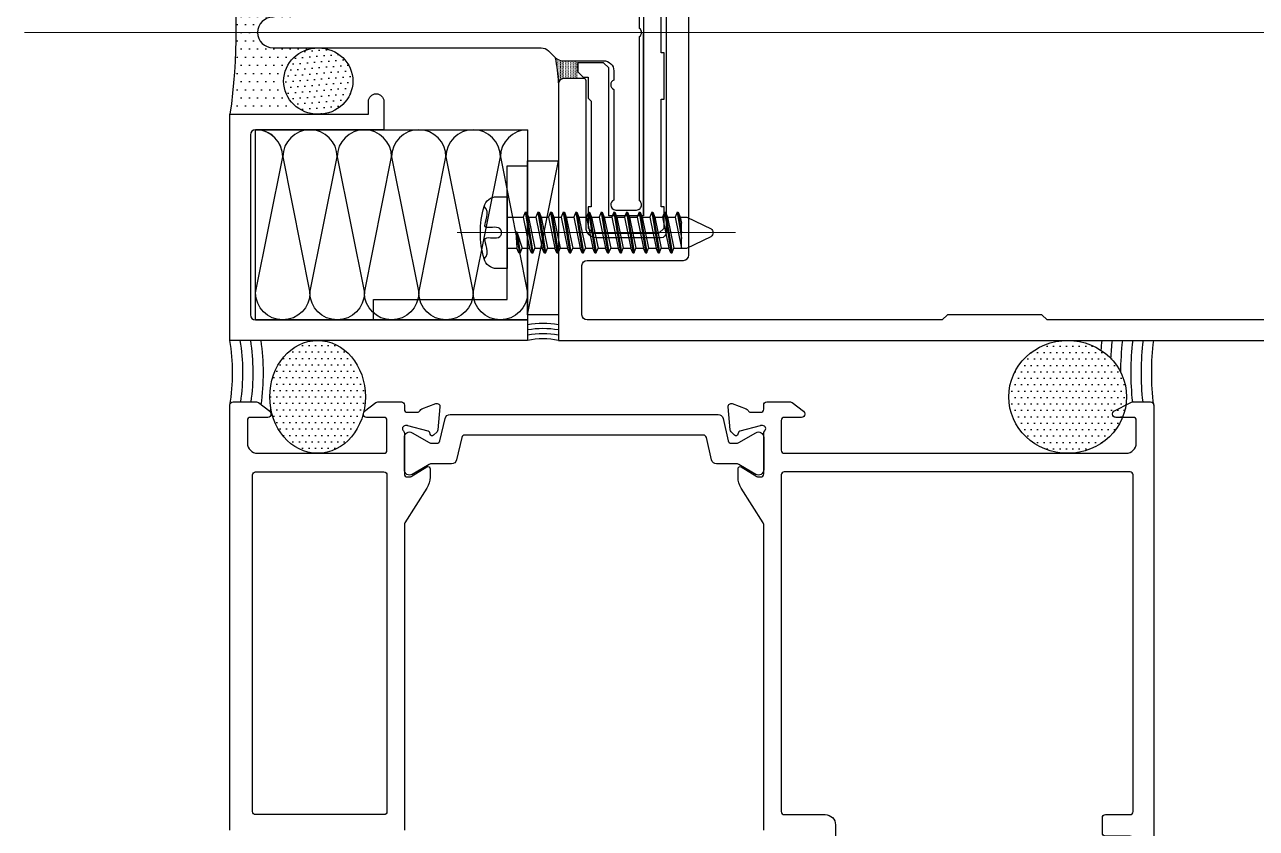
# Model space of a CAD drawing. Header units: millimetres. Extents: x 17311 to 801382, y -242618 to -104888.
# Drawn here: x 78775.3 to 78895.3, y -145565.7 to -145487.4 of the extents above; entities that cross this region are included whole.
import ezdxf

# ---------------------------------------------------------------- set-up
doc = ezdxf.new("R2010")
doc.units = ezdxf.units.MM
doc.header["$LTSCALE"] = 250
for name, color, linetype in [('4', 4, 'Continuous'), ('B-AR', 7, 'Continuous'), ('DIM', 7, 'Continuous'), ('fastener', 1, 'Continuous'), ('INSUL', 251, 'Continuous'), ('L0_', 7, 'Continuous'), ('OBJECTS', 7, 'Continuous'), ('polyamide', 6, 'Continuous'), ('SEALANT', 252, 'Continuous')]:
    doc.layers.add(name, color=color, linetype=linetype)
doc.layers.add('CEN', color=1, linetype='Continuous', lineweight=9)

# ---------------------------------------------------------------- blocks, each defined once
blk = doc.blocks.new('pan4x20')
at = {"layer": 'CEN'}
blk.add_line((204758.3032032065, -352573.8528686392), (204758.3032032065, -352600.9999670472), dxfattribs=at)
at = {"layer": 'fastener', "color": 1}
for p, q in [((204754.8032032065, -352577.7344733073), (204754.8032032065, -352578.7284733073)), ((204761.8032032065, -352578.7284733073), (204761.8032032065, -352577.7344733073)), ((204754.8032032065, -352578.7284733073), (204761.8032032065, -352578.7284733073)), ((204756.8032032065, -352578.7284733073), (204756.8032032065, -352580.3044530001)), ((204759.8032032065, -352578.7284733073), (204759.8032032065, -352579.6930646447)), ((204756.3155417826, -352580.5036100638), (204756.8032032065, -352580.3044530001)), ((204756.8032032065, -352580.3044530001), (204759.8032032065, -352580.9259984439)), ((204758.2319247089, -352579.691961038), (204760.241829333, -352580.021333928)), ((204758.2319247089, -352579.691961038), (204759.8032032065, -352580.19222694)), ((204758.2499271714, -352579.5900776284), (204760.3006505945, -352579.9253201435)), ((204758.2499271714, -352579.5900776284), (204759.8032032065, -352579.6930646447)), ((204760.2814117018, -352579.8872505949), (204759.8032032065, -352579.6930646447)), ((204760.2908646305, -352579.9930698763), (204759.8032032065, -352580.19222694)), ((204759.8032032065, -352580.19222694), (204759.8032032065, -352580.9259984439)), ((204756.3155417826, -352581.736543863), (204756.8032032065, -352581.5373867993)), ((204756.3155427592, -352580.5036100638), (204760.2996768813, -352581.1582539427)), ((204756.3249956879, -352580.6094293451), (204760.2408556199, -352581.2542677272)), ((204756.3249956879, -352580.6094293451), (204756.8032032065, -352580.8036152953)), ((204756.8032032065, -352580.8036152953), (204759.8032032065, -352581.4251607392)), ((204756.8032032065, -352580.8036152953), (204756.8032032065, -352581.5373867993)), ((204756.8032032065, -352581.5373867993), (204759.8032032065, -352582.1589322431)), ((204760.2804379886, -352581.1201843941), (204759.8032032065, -352580.9259984439)), ((204760.2898909173, -352581.2260036755), (204759.8032032065, -352581.4251607392)), ((204759.8032032065, -352581.4251607392), (204759.8032032065, -352582.1589322431)), ((204756.3155417826, -352582.9694776622), (204756.8032032065, -352582.7703205985)), ((204756.3155427592, -352581.736543863), (204760.2996768813, -352582.3911877419)), ((204756.3249956879, -352581.8423631443), (204760.2408556199, -352582.4872015264)), ((204756.3249956879, -352581.8423631443), (204756.8032032065, -352582.0365490945)), ((204756.8032032065, -352582.0365490945), (204759.8032032065, -352582.6580945383)), ((204756.8032032065, -352582.0365490945), (204756.8032032065, -352582.7703205985)), ((204756.8032032065, -352582.7703205985), (204759.8032032065, -352583.3918660423)), ((204760.2804379886, -352582.3531181933), (204759.8032032065, -352582.1589322431)), ((204760.2898909173, -352582.4589374746), (204759.8032032065, -352582.6580945383)), ((204759.8032032065, -352582.6580945383), (204759.8032032065, -352583.3918660423)), ((204756.3155427592, -352582.9694776622), (204760.2996768813, -352583.6241215411)), ((204756.3249956879, -352583.0752969435), (204760.2408556199, -352583.7201353256)), ((204756.3249956879, -352583.0752969435), (204756.8032032065, -352583.2694828938)), ((204756.8032032065, -352583.2694828938), (204759.8032032065, -352583.8910283375)), ((204756.8032032065, -352583.2694828938), (204756.8032032065, -352584.0032543977)), ((204760.2804379886, -352583.5860519925), (204759.8032032065, -352583.3918660423)), ((204760.2898909173, -352583.6918712739), (204759.8032032065, -352583.8910283375)), ((204759.8032032065, -352583.8910283375), (204759.8032032065, -352584.6247998415)), ((204756.3155417826, -352584.2024114614), (204756.8032032065, -352584.0032543977)), ((204756.3155427592, -352584.2024114614), (204760.2996768813, -352584.8570553403)), ((204756.3249956879, -352584.3082307428), (204760.2408556199, -352584.9530691248)), ((204756.3249956879, -352584.3082307428), (204756.8032032065, -352584.502416693)), ((204756.8032032065, -352584.0032543977), (204759.8032032065, -352584.6247998415)), ((204756.8032032065, -352584.502416693), (204759.8032032065, -352585.1239621367)), ((204756.8032032065, -352584.502416693), (204756.8032032065, -352585.2361881969)), ((204760.2804379886, -352584.8189857918), (204759.8032032065, -352584.6247998415)), ((204760.2898909173, -352584.9248050731), (204759.8032032065, -352585.1239621367)), ((204759.8032032065, -352585.1239621367), (204759.8032032065, -352585.8577336407)), ((204756.3155417826, -352585.4353452606), (204756.8032032065, -352585.2361881969)), ((204756.3155427592, -352585.4353452606), (204760.2996768813, -352586.0899891395)), ((204756.3249956879, -352585.5411645419), (204760.2408556199, -352586.186002924)), ((204756.3249956879, -352585.5411645419), (204756.8032032065, -352585.7353504922)), ((204756.8032032065, -352585.2361881969), (204759.8032032065, -352585.8577336407)), ((204756.8032032065, -352585.7353504922), (204759.8032032065, -352586.356895936)), ((204756.8032032065, -352585.7353504922), (204756.8032032065, -352586.4691219961)), ((204760.2804379886, -352586.0519195909), (204759.8032032065, -352585.8577336407)), ((204760.2898909173, -352586.1577388722), (204759.8032032065, -352586.356895936)), ((204759.8032032065, -352586.356895936), (204759.8032032065, -352587.0906674399)), ((204756.3155417826, -352586.6682790598), (204756.8032032065, -352586.4691219961)), ((204756.3155427592, -352586.6682790598), (204760.2996768813, -352587.3229229387)), ((204756.3249956879, -352586.7740983411), (204760.2408556199, -352587.4189367231)), ((204756.3249956879, -352586.7740983411), (204756.8032032065, -352586.9682842913)), ((204756.8032032065, -352586.4691219961), (204759.8032032065, -352587.0906674399)), ((204756.8032032065, -352586.9682842913), (204759.8032032065, -352587.5898297351)), ((204756.8032032065, -352586.9682842913), (204756.8032032065, -352587.7020557953)), ((204760.2804379886, -352587.2848533901), (204759.8032032065, -352587.0906674399)), ((204760.2898909173, -352587.3906726714), (204759.8032032065, -352587.5898297351)), ((204759.8032032065, -352587.5898297351), (204759.8032032065, -352588.3236012391)), ((204756.3155417826, -352587.901212859), (204756.8032032065, -352587.7020557953)), ((204756.3155427592, -352587.901212859), (204760.2996768813, -352588.5558567379)), ((204756.3249956879, -352588.0070321403), (204760.2408556199, -352588.6518705224)), ((204756.3249956879, -352588.0070321403), (204756.8032032065, -352588.2012180905)), ((204756.8032032065, -352587.7020557953), (204759.8032032065, -352588.3236012391)), ((204756.8032032065, -352588.2012180905), (204759.8032032065, -352588.8227635343)), ((204756.8032032065, -352588.2012180905), (204756.8032032065, -352588.9349895945)), ((204760.2804379886, -352588.5177871893), (204759.8032032065, -352588.3236012391)), ((204760.2898909173, -352588.6236064706), (204759.8032032065, -352588.8227635343)), ((204756.3155417826, -352589.1341466582), (204756.8032032065, -352588.9349895945)), ((204756.3155427592, -352589.1341466582), (204760.2996768813, -352589.7887905371)), ((204756.3249956879, -352589.2399659395), (204756.8032032065, -352589.4341518898)), ((204756.3249956879, -352589.2399659395), (204760.2408556199, -352589.8848043216)), ((204756.8032032065, -352588.9349895945), (204759.8032032065, -352589.5565350383)), ((204756.8032032065, -352589.4341518898), (204759.8032032065, -352590.0556973335)), ((204756.8032032065, -352589.4341518898), (204756.8032032065, -352590.1679233937)), ((204759.8032032065, -352588.8227635343), (204759.8032032065, -352589.5565350383)), ((204760.2804379886, -352589.7507209885), (204759.8032032065, -352589.5565350383)), ((204760.2898909173, -352589.8565402699), (204759.8032032065, -352590.0556973335)), ((204756.3155417826, -352590.3670804574), (204756.8032032065, -352590.1679233937)), ((204756.3155427592, -352590.3670804574), (204760.2996768813, -352591.0217243363)), ((204756.3249956879, -352590.4728997388), (204760.2408556199, -352591.1177381208)), ((204756.3249956879, -352590.4728997388), (204756.8032032065, -352590.667085689)), ((204756.8032032065, -352590.1679233937), (204759.8032032065, -352590.7894688375)), ((204756.8032032065, -352590.667085689), (204759.8032032065, -352591.2886311327)), ((204756.8032032065, -352590.667085689), (204756.8032032065, -352591.4008571929)), ((204759.8032032065, -352590.0556973335), (204759.8032032065, -352590.7894688375)), ((204760.2804379886, -352590.9836547878), (204759.8032032065, -352590.7894688375)), ((204760.2898909173, -352591.0894740691), (204759.8032032065, -352591.2886311327)), ((204756.3155417826, -352591.6000142566), (204756.8032032065, -352591.4008571929)), ((204756.3155427592, -352591.6000142566), (204760.2996768813, -352592.2546581355)), ((204756.3249956879, -352591.7058335379), (204756.8032032065, -352591.9000194882)), ((204756.3249956879, -352591.7058335379), (204760.2408556199, -352592.35067192)), ((204756.8032032065, -352591.4008571929), (204759.8032032065, -352592.0224026367)), ((204756.8032032065, -352591.9000194882), (204759.8032032065, -352592.521564932)), ((204756.8032032065, -352591.9000194882), (204756.8032032065, -352592.6337909921)), ((204759.8032032065, -352591.2886311327), (204759.8032032065, -352592.0224026367)), ((204760.2804379886, -352592.2165885869), (204759.8032032065, -352592.0224026367)), ((204760.2898909173, -352592.3224078683), (204759.8032032065, -352592.521564932)), ((204756.3155417826, -352592.8329480558), (204756.8032032065, -352592.6337909921)), ((204756.3155427592, -352592.8329480558), (204760.2996768813, -352593.4875919347)), ((204756.3249956879, -352592.9387673372), (204760.2408556199, -352593.5836057192)), ((204756.3249956879, -352592.9387673372), (204756.8032032065, -352593.1329532874)), ((204756.8032032065, -352592.6337909921), (204759.8032032065, -352593.2553364359)), ((204756.8032032065, -352593.1329532874), (204759.8032032065, -352593.7544987312)), ((204756.8032032065, -352593.1329532874), (204756.8032032065, -352593.8667247914)), ((204759.8032032065, -352592.521564932), (204759.8032032065, -352593.2553364359)), ((204760.2804379886, -352593.4495223862), (204759.8032032065, -352593.2553364359)), ((204760.2898909173, -352593.5553416675), (204759.8032032065, -352593.7544987312)), ((204756.3155417826, -352594.065881855), (204756.8032032065, -352593.8667247914)), ((204756.3155427592, -352594.065881855), (204760.2996768813, -352594.720525734)), ((204756.3249956879, -352594.1717011363), (204756.8032032065, -352594.3658870866)), ((204756.3249956879, -352594.1717011363), (204760.2408556199, -352594.8165395184)), ((204756.8032032065, -352593.8667247914), (204759.8032032065, -352594.4882702351)), ((204756.8032032065, -352594.3658870866), (204759.8032032065, -352594.9874325304)), ((204756.8032032065, -352594.3658870866), (204756.8032032065, -352595.0996585906)), ((204759.8032032065, -352593.7544987312), (204759.8032032065, -352594.4882702351)), ((204760.2804379886, -352594.6824561853), (204759.8032032065, -352594.4882702351)), ((204760.2898909173, -352594.7882754667), (204759.8032032065, -352594.9874325304)), ((204756.3155417826, -352595.2988156542), (204756.8032032065, -352595.0996585906)), ((204756.3155427592, -352595.2988156542), (204758.8861800356, -352595.7212040343)), ((204756.3249956879, -352595.4046349356), (204758.2474002531, -352595.7212040343)), ((204756.3249956879, -352595.4046349356), (204756.8032032065, -352595.5988208858)), ((204756.8032032065, -352595.0996585906), (204759.8032032065, -352595.7212040343)), ((204756.8032032065, -352595.5988208858), (204757.3939073123, -352595.7212040343)), ((204756.8032032065, -352595.6683825603), (204756.8032032065, -352596.2298080411)), ((204759.8032032065, -352595.7212040343), (204757.3939073123, -352595.7212040343)), ((204759.8032032065, -352594.9874325304), (204759.8032032065, -352595.7212040343)), ((204759.8032032065, -352595.0556973335), (204759.8032032065, -352596.2298080411)), ((204756.8032032065, -352596.2298080411), (204757.9267527693, -352598.6027461676)), ((204759.8032032065, -352596.2298080411), (204758.6796536437, -352598.6027461676))]:
    blk.add_line(p, q, dxfattribs=at)
blk.add_lwpolyline([(204760.8519461059, -352576.4820267575), (204760.6271795891, -352576.6816903988), (204760.3730962008, -352576.7783857179), (204760.1026844231, -352576.7968012184), (204759.8289327377, -352576.7616254038), (204759.5648296265, -352576.6975467779), (204759.3233635713, -352576.6292538443), (204759.1175230539, -352576.5814351067), (204758.9602965563, -352576.5787790687), (204758.8603039589, -352576.6396033133), (204758.8086907373, -352576.7567417417), (204758.7922337657, -352576.9166573342), (204758.7977099183, -352577.1058130712), (204758.8118960694, -352577.3106719333), (204758.8215690932, -352577.5176969008), (204758.8135058639, -352577.7133509542), (204758.7744832558, -352577.8840970739), (204758.695322935, -352578.0186544102), (204758.5830257358, -352578.1147667933), (204758.4486372843, -352578.1724342232), (204758.3032032065, -352578.1916566999), (204758.1577691288, -352578.1724342232), (204758.0233806773, -352578.1147667933), (204757.911083478, -352578.0186544102), (204757.8319231573, -352577.8840970739), (204757.7929005491, -352577.7133509542), (204757.7848373198, -352577.5176969008), (204757.7945103436, -352577.3106719333), (204757.8086964947, -352577.1058130712), (204757.8141726473, -352576.9166573342), (204757.7977156758, -352576.7567417417), (204757.7461024541, -352576.6396033133), (204757.6461098568, -352576.5787790687), (204757.4888833588, -352576.581435107), (204757.2830428393, -352576.6292538471), (204757.0415767783, -352576.6975467873), (204756.7774736557, -352576.7616254261), (204756.5037219516, -352576.7968012618), (204756.2333101459, -352576.778385793), (204755.9792267187, -352576.681690518), (204755.7544601499, -352576.4820269354)], dxfattribs=at)
for centre, radius, start, end in [((204756.104029196, -352577.7350033988), 1.300826097444182, 105.5886192051601, 179.9766517539662), ((204758.3032034425, -352585.4921058837), 9.363632576391863, 74.20502072839271, 105.7949832714378), ((204760.5023771211, -352577.7350033376), 1.300826193443082, 0.02334554465536699, 74.4113847704137), ((204758.2711789255, -352579.6463713375), 0.06016394940845299, 110.6850699988179, 229.2728799733444), ((204760.2106539082, -352579.9469039563), 0.0925492983181898, 330.0753499858102, 40.13387899652747), ((204756.3957525048, -352580.5497759838), 0.0925492983181898, 150.0753499947986, 220.1338799815711), ((204760.209680195, -352581.1798377555), 0.092548723075396, 330.075349994863, 40.13387899545516), ((204756.3957525048, -352581.7827097829), 0.0925492983181898, 150.0753499947986, 220.1338800207355), ((204760.209680195, -352582.4127715547), 0.092548723075396, 330.075349994863, 40.13387899545516), ((204756.3957525048, -352583.0156435822), 0.0925492983181898, 150.0753499947986, 220.1338799815711), ((204760.209680195, -352583.6457053539), 0.092548723075396, 330.075349994863, 40.13387899545516), ((204756.3957525048, -352584.2485773814), 0.0925492983181898, 150.0753499947986, 220.1338799815711), ((204760.209680195, -352584.8786391531), 0.092548723075396, 330.075349994863, 40.13387899545516), ((204756.3957525048, -352585.4815111806), 0.0925492983181898, 150.0753499947986, 220.1338799815711), ((204760.209680195, -352586.1115729523), 0.092548723075396, 330.075349994863, 40.13387899545516), ((204756.3957525048, -352586.7144449797), 0.0925492983181898, 150.0753499947986, 220.1338800207355), ((204760.209680195, -352587.3445067515), 0.092548723075396, 330.0753500260945, 40.13387903461972), ((204756.3957525048, -352587.9473787789), 0.0925492983181898, 150.0753499947986, 220.1338799815711), ((204760.209680195, -352588.5774405507), 0.092548723075396, 330.075349994863, 40.13387899545516), ((204756.3957525048, -352589.1803125782), 0.0925492983181898, 150.0753499947986, 220.1338799815711), ((204760.209680195, -352589.8103743499), 0.092548723075396, 330.075349994863, 40.13387899545516), ((204756.3957525048, -352590.4132463774), 0.0925492983181898, 150.0753499947986, 220.1338799815711), ((204760.209680195, -352591.0433081491), 0.092548723075396, 330.075349994863, 40.13387899545516), ((204756.3957525048, -352591.6461801766), 0.0925492983181898, 150.0753499947986, 220.1338799815711), ((204760.209680195, -352592.2762419483), 0.092548723075396, 330.075349994863, 40.13387899545516), ((204756.3957525048, -352592.8791139758), 0.0925492983181898, 150.0753499947986, 220.1338799815711), ((204760.209680195, -352593.5091757475), 0.092548723075396, 330.075349994863, 40.13387899545516), ((204756.3957525048, -352594.112047775), 0.0925492983181898, 150.0753499947986, 220.1338799815711), ((204760.209680195, -352594.7421095467), 0.092548723075396, 330.075349994863, 40.13387899545516), ((204756.3957525048, -352595.3449815742), 0.0925492983181898, 150.0753499947986, 220.1338799815711), ((204758.3032032065, -352598.3375563484), 0.4604786335005783, 215.1627106466893, 324.8372893533107)]:
    blk.add_arc(centre, radius, start, end, dxfattribs=at)
blk = doc.blocks.new('커튼월 히든바_T1')
at = {"layer": 'SEALANT', "transparency": 33554687}
h = blk.add_hatch(dxfattribs=at)
h.set_pattern_fill('DOTS', color=253, scale=0.5, angle=-1.272221872585407e-14)
h.set_pattern_definition([(360, (13402.07538140067, 298083.9540380267), (0.3968750000000006, 0.7937499999999996), [0, -0.79375])])
edge = h.paths.add_edge_path()
edge.add_line((-31.63378923779237, -37.97496645478532), (-23.39475594839314, -37.97496645478532))
edge.add_line((-23.39475594839314, -37.97496645478532), (-25.94841571741563, -37.36852835753234))
edge.add_line((-25.94841571741563, -37.36852835753234), (-26.7586996530008, -36.37704548198235))
edge.add_line((-26.7586996530008, -36.37704548198235), (-26.93233192506887, -35.40244448674639))
edge.add_line((-26.93233192506887, -35.40244448674639), (-26.96011308845482, -34.47791423935269))
edge.add_line((-26.96011308845482, -34.47791423935269), (-26.84435824055981, -33.63493850891973))
edge.add_line((-26.84435824055981, -33.63493850891973), (-26.67527385553694, -32.90222382254433))
edge.add_line((-26.67527385553694, -32.90222382254433), (-25.95818374185183, -32.30472190046567))
edge.add_line((-25.95818374185183, -32.30472190046567), (-25.15379916891106, -31.86277995375713))
edge.add_line((-25.15379916891106, -31.86277995375713), (-24.28951248909289, -31.5914477854385))
edge.add_line((-24.28951248909289, -31.5914477854385), (-23.39475594837859, -31.49996528709016))
edge.add_line((-23.39475594837859, -31.49996528709016), (-27.7982988096046, -31.50005221323227))
edge.add_arc((-27.79830179021519, -30.00005221323227), 1.500000000002961, 90.00011385093808, 270.000113850938, ccw=False)
edge.add_line((-27.79830477082578, -28.50005221323227), (-26.0000000000291, -28.50004506653204))
edge.add_line((-26.0000000000291, -28.50004506653204), (-26.0000000000291, -22.27872793716233))
edge.add_arc((-18.27821257185133, -59.54627480686759), 38.0591125851831, 101.7059696099798, 103.2478717711545)
edge.add_line((-26.99999999147258, -22.50000002817251), (-31.0000000000291, -22.50000000026921))
edge.add_arc((-30.99999999995634, -21.5000000001819), 1.000000000087311, 190.5972663197135, 269.99999999583116, ccw=False)
edge.add_arc((-132.4754156810232, -31.9869615935022), 101.0192547286652, -3.398249563295792, 5.853834004443627, ccw=False)
h = blk.add_hatch(dxfattribs=at)
h.set_pattern_fill('DOTS', color=253, scale=0.5, angle=-1.272221872585407e-14)
h.set_pattern_definition([(360, (13402.07538140073, 298083.9540380267), (0.3968750000000006, 0.7937499999999996), [0, -0.79375])])
edge = h.paths.add_edge_path()
edge.add_line((-31.63378923681739, -37.97496645478532), (-23.39475594836404, -37.97496645478532))
edge.add_line((-23.39475594836404, -37.97496645478532), (-25.94841571740108, -37.36852835758327))
edge.add_line((-25.94841571740108, -37.36852835758327), (-26.75869965302991, -36.37704548200418))
edge.add_line((-26.75869965302991, -36.37704548200418), (-26.93233192508342, -35.40244448677549))
edge.add_line((-26.93233192508342, -35.40244448677549), (-26.96011308842571, -34.47791423933813))
edge.add_line((-26.96011308842571, -34.47791423933813), (-26.84435824054526, -33.63493850891246))
edge.add_line((-26.84435824054526, -33.63493850891246), (-26.74480907135876, -33.54755722308619))
edge.add_line((-26.74480907135876, -33.54755722308619), (-27.21273450058652, -33.53802446668851))
edge.add_arc((-23.32864296631305, -36.2190336861604), 4.71953148961929, 90.80264720155651, 145.3844714239074, ccw=False)
edge.add_line((-23.39475594836404, -31.49996528709016), (-27.79829880964826, -31.50005221321044))
edge.add_arc((-27.79830179022974, -30.00005221321771), 1.499999999995685, 90.00011384982639, 270.00011384982633, ccw=False)
edge.add_line((-27.79830477081123, -28.50005221322499), (-25.9999999999709, -28.50004506652476))
edge.add_line((-25.9999999999709, -28.50004506652476), (-25.9999999999709, -22.27872793717688))
edge.add_arc((-18.27821257278265, -59.54627480253112), 38.0591125807218, 101.70596960985, 103.2478717711152)
edge.add_line((-26.99999999135616, -22.50000002817251), (-31.0000000000291, -22.50000000025466))
edge.add_arc((-30.9999999999709, -21.50000000019645), 1.000000000058208, 190.5972663187909, 269.99999999666494, ccw=False)
edge.add_arc((-132.4754154270195, -31.98696159399697), 101.0192544760517, -3.3982495715225127, 5.853834019419423, ccw=False)
at = {"layer": 'SEALANT'}
h = blk.add_hatch(dxfattribs=at)
h.set_pattern_fill('DOTS', color=8, scale=10, angle=248.1986)
h.set_pattern_definition([(248.1986, (-86370.20906696704, -35121.87279277545), (0.4642384319135525, -0.5222680617599029), [0, -0.6249999999999999])])
edge = h.paths.add_edge_path()
edge.add_ellipse((-23.39475594836404, -34.73746587093774), major_axis=(3.372821632680185, 0), ratio=0.9598789786209134, start_angle=0, end_angle=360)
at = {"layer": 'SEALANT', "transparency": 33554687}
h = blk.add_hatch(dxfattribs=at)
h.set_pattern_fill('DOTS', color=253, scale=0.1, angle=270)
h.set_pattern_definition([(90, (81747.66684255187, 89202.96466638846), (-0.1587499999999999, 0.0793750000000001), [0, -0.15875])])
h.paths.add_polyline_path([(0.0828427124361042, -32.74994778702967), (1.899999873217894, -32.74994778702967), (1.899999873217894, -32.95000000018626), (1.899999873217894, -33.84499999997206), (1.899999873217894, -34.5), (0.4999999999126885, -34.5, 0.3620285260555011), (0.008203549281461164, -34.90979883004911, 0.05761262613522965), (-0.2928932188369799, -32.45705456822179), (-0.05857864380232058, -32.69136914331466, 0.1989123702908093)])
at = {"layer": '4', "color": 8}
blk.add_line((-3.000000000029104, -57.50001625082223, -6.638879742922667e-09), (-2.91038304567337e-11, -42.50001625082223, -6.638879742922667e-09), dxfattribs=at)
blk.add_lwpolyline([(-2.91038304567337e-11, -57.50001625082223), (-3.000000000029104, -57.50001625082223), (-3.000000000029104, -42.50001625082223), (-2.91038304567337e-11, -42.50001625082223)], close=True, dxfattribs=at)
at = {"layer": 'B-AR'}
blk.add_lwpolyline([(2.69999999992433, -11, -0.4142135623773572), (3.69999999992433, -10), (10.0000000000291, -10, -0.4142135623816193), (10.5000000000291, -10.5), (10.5000000000291, -49.5, -0.4142135623134248), (9.999999999970896, -50), (3.69999999992433, -50, -0.4142135623773572), (2.69999999992433, -49), (2.700000000040745, -34.69999999995343, 0.4142135623517842), (2.500000000029104, -34.5), (0.4999999999708962, -34.5, 0.4142135623816193), (-2.91038304567337e-11, -35), (-2.91038304567337e-11, -60), (167.9999999999709, -60), (167.9999999999709, 0), (-2.91038304567337e-11, 0), (-2.91038304567337e-11, -25, 0.4142135623816193), (0.4999999999708962, -25.5), (2.500000000029104, -25.5, 0.4142135624157166), (2.700000000040745, -25.30000000004657)], format="xyb", close=True, dxfattribs=at)
for points in [[(130.3956673233479, -58), (47.60487319590175, -58), (47.10487319590175, -57.5), (37.9048731958901, -57.5), (37.40487319600652, -58), (2.799999999959255, -58, -0.414213562373095), (2.299999999959255, -57.5), (2.299999999959255, -52.69999999995343, -0.4142135623730951), (2.799999999959255, -52.19999999995343), (12.20000000004075, -52.19999999995343, 0.414213562373095), (12.70000000004075, -51.69999999995343), (12.70000000004075, -8.300000000046566, 0.4142135623730951)], [(-27.79829880964826, -28.50005221320316, 0.4142135623674121), (-29.29829880964826, -30.00005221320316, 0.4142135623674121), (-27.79829880964826, -31.50005221320316), (-1.664109136356274, -31.50005221320316, -0.1989123673769838), (-0.9570023551641498, -31.79294543201104), (-0.2928932188369799, -32.45705456822179, 0.1989123673769838), (0.4142135623551439, -32.74994778702967), (4.399821970291669, -32.74994778702967, -0.414213562373095), (5.399821970233461, -33.74994778702967), (5.399821970233461, -34.6316902176477, 0.2982166267119237), (5.099821970245102, -35.08994778711349, 0.298216626695149), (5.399821970233461, -35.54820535657927), (5.399821970233461, -46.34142740513198, 0.2982166267037389), (5.099821970245102, -46.79968497459777, 0.4142135623816192), (5.599821970245102, -47.29968497459777), (7.599821970245102, -47.29968497459777, 0.4142135623901437), (8.099821970245102, -46.79968497459777, 0.2360679775017101), (7.899821970233461, -46.3996849746909), (7.899821970233461, -30.4000000001397, 0.2360679774874994), (8.099821970245102, -30, 0.2360679775028623), (7.899821970233461, -29.60000000009313), (7.899821970233461, -13.60031502554193, 0.2360679775028622)]]:
    blk.add_lwpolyline(points, format="xyb", dxfattribs=at)
at = {"layer": 'CEN', "ltscale": 0.005}
blk.add_line((188.0000000085565, -30), (-52.0000000000291, -30), dxfattribs=at)
at = {"layer": 'DIM', "color": 8}
for centre, radius, start, end in [((-1.500000000029104, -67.62233505561016, -6.638879742922667e-09), 9.268509764559044, 80.6863852894736, 99.31361471052638), ((-1.500000000029104, -67.62233505549375, -6.638879742922667e-09), 8.768509764457214, 80.15015516338966, 99.84984483661034), ((-1.500000000029104, -67.62233505572658, -6.638879742922667e-09), 8.268509764660951, 79.54803295542848, 100.4519670445715)]:
    blk.add_arc(centre, radius, start, end, dxfattribs=at)
at = {"layer": 'INSUL'}
blk.add_lwpolyline([(-29.50000001463923, -58.00001625082223), (-29.50000001463923, -39.47496645478532), (-3.000000000029104, -39.47496645478532), (-3.000000000029104, -58.00001625082223)], close=True, dxfattribs=at)
at = {"layer": 'INSUL', "elevation": -6.63887985610321e-09}
blk.add_lwpolyline([(-3.000000000029104, -39.47496645478532, 0.4142135623698783), (-5.650000001478475, -42.12496645626379), (-3, -55.35001624934375, -0.9999999999999998), (-8.300000002927845, -55.35001624934375), (-5.650000001478475, -42.12496645626379, 0.9999999999999998), (-10.95000000440632, -42.12496645626379), (-8.300000002927845, -55.35001624934375, -0.9999999999999998), (-13.60000000585569, -55.35001624934375), (-10.95000000440632, -42.12496645626379, 0.9999999999999998), (-16.25000000733417, -42.12496645626379), (-13.60000000585569, -55.35001624934375, -0.9999999999999998), (-18.90000000878354, -55.35001624934375), (-16.25000000733417, -42.12496645626379, 0.9999999999999998), (-21.55000001026201, -42.12496645626379), (-18.90000000878354, -55.35001624934375, -0.9999999999999998), (-24.20000001171138, -55.35001624934375), (-21.55000001026201, -42.12496645626379, 0.9999999999999998), (-26.85000001318986, -42.12496645626379), (-24.20000001171138, -55.35001624934375, -0.9999999999999998), (-29.50000001463923, -55.35001624934375), (-26.85000001318986, -42.12496645626379, 0.414213562373095), (-29.50000001463923, -39.47496645478532)], format="xyb", dxfattribs=at)
at = {"layer": 'L0_', "color": 4, "linetype": 'Continuous'}
blk.add_arc((-1.500000000029104, -67.62233505561016, -6.638879742922667e-09), 7.768509764544536, 78.86699373061825, 101.1330062693818, dxfattribs=at)
at = {"layer": 'OBJECTS', "color": 6, "ltscale": 0.5, "elevation": -6.63887985610321e-09}
blk.add_lwpolyline([(-3.000000000029104, -58.00001625082223), (-3.000000000029104, -60.00001625082223), (-32.00000001463923, -60.00001625082223), (-32.00000001463923, -37.97496645478532), (-18.4997095336148, -37.97496645478532), (-18.4997095336148, -36.72496645478532, -0.9999999999999999), (-16.9997095336148, -36.72496645478532), (-16.9997095336148, -39.47496645478532), (-29.50000001463923, -39.47496645478532, 0.414213562373095), (-30.00000001463923, -39.97496645478532), (-30.00000001463923, -57.50001625082223, 0.414213562373095), (-29.50000001463923, -58.00001625082223), (-3.000000000029104, -58.00001625082223)], format="xyb", dxfattribs=at)
at = {"layer": 'OBJECTS', "color": 6, "ltscale": 0.5}
blk.add_lwpolyline([(-5.000000000029104, -43.00001625082223), (-3.000000000029104, -43.00001625082223), (-3.000000000029104, -58.00001625082223), (-18.0000000000291, -58.00001625082223), (-18.0000000000291, -56.00001625082223), (-5.000000000029104, -56.00001625082223)], close=True, dxfattribs=at)
at = {"layer": 'polyamide', "color": 5}
for points in [[(8.299999873241177, -47.8502628125716), (8.299999873241177, -30), (8.299999873241177, -47.84973718761466), (4.899999873217894, -47.84973718761466), (4.899999873217894, -33.45000000018626), (4.399999873217894, -32.95000000018626), (1.899999873217894, -32.95000000018626), (1.899999873217894, -33.84499999997206), (2.399999873217894, -34.34499999997206), (2.899999873217894, -34.34499999997206), (2.899999873217894, -36.4000000001397), (3.199999873206252, -36.69999999995343), (3.199999873206252, -46.99473718763329), (2.899999873217894, -46.99473718763329), (2.899999873217894, -49.0497371875681), (3.399999873217894, -49.5497371875681), (9.799999873241177, -49.5497371875681), (10.29999987324118, -49.0497371875681), (10.29999987324118, -46.99473718763329), (9.999999873252818, -46.99473718763329), (9.999999873252818, -36.49500000011176), (10.29999987324118, -36.49500000011176), (10.29999987324118, -32), (9.999999873252818, -32), (9.999999873252818, -28)], [(8.299999873241177, -12.15026281261817), (8.299999873241177, -30)]]:
    blk.add_lwpolyline(points, dxfattribs=at)
at = {"layer": 'SEALANT', "color": 4, "elevation": 1.21267673843639e-09}
blk.add_lwpolyline([(-31.9999999999709, -21.50000000023283, -0.0712776539167618), (-32.00000001463923, -37.97496645478532)], format="xyb", dxfattribs=at)
at = {"layer": 'SEALANT', "color": 8}
blk.add_arc((-11.38909560636966, -35.06406811450142), 11.39834317152269, 0.7754854054524275, 13.22164445639621, dxfattribs=at)
at = {"layer": 'SEALANT', "color": 4}
blk.add_ellipse((-23.39475594836404, -34.73746587093774, -2.713101558833406e-09), major_axis=(3.372821632680185, 0), ratio=0.9598789786209134, start_param=-1.570796326794897, end_param=4.71238898038469, dxfattribs=at)
at = {"xscale": -1, "rotation": 90}
blk.add_blockref('pan4x20', (-352583.7284733065, 204708.8031869572), dxfattribs=at)
blk = doc.blocks.new('커튼월-도어')
at = {"layer": 'OBJECTS', "ltscale": 0.5}
h = blk.add_hatch(dxfattribs=at)
h.set_pattern_fill('DOTS', color=8, scale=10, angle=1.403341859706975e-14)
h.set_pattern_definition([(360, (-183476.1033483644, 26386.99233178305), (0.3125000000000002, 0.6249999999999999), [0, -0.625])])
edge = h.paths.add_edge_path()
edge.add_ellipse((-81.45633304200601, 0.7997933893930167), major_axis=(1.010333609296566e-15, -5.5), ratio=0.8468599899365059, start_angle=0, end_angle=360)
h = blk.add_hatch(dxfattribs=at)
h.set_pattern_fill('DOTS', color=8, scale=10, angle=1.403341859706975e-14)
h.set_pattern_definition([(360, (-183405.748046876, 26398.80624269799), (0.3125000000000002, 0.6249999999999999), [0, -0.625])])
edge = h.paths.add_edge_path()
edge.add_ellipse((-8.38116940742475, 0.799793389334809), major_axis=(5.741800332903949, 1.054751609855104e-15), ratio=0.9578877148456659, start_angle=0, end_angle=360)
at = {"layer": 'B-AR', "elevation": -2.739117556671998e-05}
blk.add_lwpolyline([(-89.99999999994179, -41.40000000002328), (-89.99999999994179, 0, -0.414213562373095), (-89.69999999995343, 0.2999999999883585), (-87.40203658398241, 0.2999999999883585, -0.1654081306711516), (-87.21912335569505, 0.2377871967037208), (-86.117086771701, -0.6099332525045611, -0.232851758553432), (-85.99999999994179, -0.8477204492082819), (-85.99999999994179, -0.9000000000232831, -0.414213562373095), (-86.29999999998836, -1.200000000011642), (-87.99999999994179, -1.200000000011642, 0.4142135623944057), (-88.29999999998836, -1.5), (-88.29999999998836, -3.700000000011642, 0.414213562373095), (-87.29999999998836, -4.700000000011642), (-74.99999999994179, -4.700000000011642, 0.414213562373095), (-74.69999999995343, -4.400000000023283), (-74.69999999995343, -1.5, 0.4142135623517842), (-74.99999999994179, -1.200000000011642), (-76.69999999995343, -1.200000000011642, -0.4142135623873022), (-76.99999999994179, -0.9000000000232831), (-76.99999999994179, -0.8477204492082819, -0.232851758541272), (-76.88291322818259, -0.6099332525045611), (-75.78087664418854, 0.2377871967037208, -0.1654081306761088), (-75.59796341595938, 0.2999999999883585), (-73.29999999993015, 0.2999999999883585, -0.4142135623873021), (-72.99999999994179, 0), (-72.99999999994179, -0.4000000000232831, 0.4142135623944058), (-72.69999999995343, -0.7000000000116415), (-71.7507764523616, -0.7000000000116415, 0.2992048655132424), (-71.47538822615752, -0.5190013649989851, -0.2063154748329713), (-71.30260604294017, -0.3560949437669478), (-69.94250658608507, 0.1389407741953619, -0.5486187866055915), (-69.5410421336419, -0.1691137348534539), (-69.73796172754373, -2.419914992526174, -0.1763269807075614), (-69.82468810264254, -2.605900304042734), (-70.15857864369173, -2.939790845150128, -0.5773502691871093), (-70.4931851652218, -2.850133297906723), (-70.5380139388144, -2.682830037141684, 0.2679491924294705), (-70.67943529505283, -2.541408680961467), (-72.66185003571445, -2.010222252109088, 0.06554346281586478), (-72.73949574923608, -2), (-72.89999999996508, -2, 0.6885002580496741), (-73.09999999997672, -2.523606797738466, -0.2134217652821249), (-72.99999999994179, -2.747213595488574), (-72.99999999994179, -6.700000000011642, 0.4142135623944058), (-72.69999999995343, -7), (-72.48407708457671, -7, 0.1374799432263855), (-72.32816858578008, -6.956305559840985), (-70.80393899913179, -6.029129626753274, -0.5850073685557952), (-70.49999999994179, -6.200000000011642), (-70.49999999994179, -7.018946286523715, -0.1423210757024276), (-70.8113441489404, -8.090599876479246), (-72.95329837757163, -11.4657796684769, 0.1423210757024996), (-72.99999999994179, -11.62652770691784), (-72.99999999994179, -19.29629590030527), (-72.99999999994179, -34.10370409971802), (-72.99999999994179, -41.40000000002328, -0.4142135623732)], format="xyb", dxfattribs=at)
at = {"layer": 'B-AR'}
blk.add_lwpolyline([(-38, -41.40000000002328), (-38, -19.29629590030527), (-38, -11.62652770691784, 0.142321075704081), (-38.04670162231196, -11.46577966841869), (-40.18865585100139, -8.090599876479246, -0.1423210757027321), (-40.5, -7.018946286523715), (-40.5, -6.200000000011642, -0.5850073685557952), (-40.19606100081, -6.029129626753274), (-38.67183141410351, -6.956305559840985, 0.1374799432269748), (-38.51592291536508, -7), (-38.29999999998836, -7, 0.4142135623837503), (-38, -6.700000000011642), (-38, -2.747213595488574, -0.2134217652821247), (-37.89999999996508, -2.523606797738466, 0.6885002580388748), (-38.09999999997672, -2), (-38.26050425070571, -2, 0.06554346281568281), (-38.33814996422734, -2.010222252109088), (-40.32056470488897, -2.54140868090326, 0.267949192426762), (-40.46198606112739, -2.682830037141684), (-40.50681483471999, -2.850133297906723, -0.5773502691871093), (-40.84142135619186, -2.939790845150128), (-41.17531189729925, -2.605900304042734, -0.1763269807075614), (-41.26203827239806, -2.419914992526174), (-41.45895786624169, -0.1691137348534539, -0.5486187866188421), (-41.05749341385672, 0.1389407741953619), (-39.69739395700162, -0.3560949437669478, -0.2063154748311891), (-39.52461177378427, -0.5190013649989851, 0.2992048655234756), (-39.24922354758019, -0.7000000000116415), (-38.29999999998836, -0.7000000000116415, 0.4142135623859702), (-38, -0.4000000000232831), (-38, 0, -0.414213562373095), (-37.70000000001164, 0.2999999999883585), (-35.40203658398241, 0.2999999999883585, -0.1654081306714762), (-35.21912335575325, 0.2377871967619285), (-34.1170867717592, -0.6099332525045611, -0.2328517585515614), (-34, -0.8477204492082819), (-34, -0.9000000000232831, -0.4142135623801987), (-34.29999999998836, -1.200000000011642), (-36, -1.200000000011642, 0.4142135623695432), (-36.29999999998836, -1.5), (-36.29999999998836, -4.400000000023283, 0.4142135623801986), (-36, -4.700000000011642), (-2.699999999953434, -4.700000000011642, 0.414213562373095), (-1.699999999953434, -3.700000000011642), (-1.699999999953434, -1.5, 0.4142135623695433), (-2, -1.200000000011642), (-3.699999999953434, -1.200000000011642, -0.414213562373095), (-3.999999999941792, -0.9000000000232831), (-3.999999999941792, -0.8477204492082819, -0.2328517585535882), (-3.882913228240795, -0.6099332525045611), (-2.229137829446699, 0.2651648807222955, -0.1222780488073629), (-2.088825370883569, 0.2999999999883585), (-0.2999999999883585, 0.2999999999883585, -0.414213562373095), (0, 0), (0, -65.07573593128473, -0.1989123673824273)], format="xyb", dxfattribs=at)
for points in [[(-38, -6.323606797726825, -0.5773502691896242), (-38.75, -6.756619499647059), (-40.42320508073317, -5.790594095829874, 0.1316524975873947), (-40.67320508073317, -5.723606797750108), (-42.59167310909834, -5.723606797750108, -0.3488763278423297), (-43.07872170920018, -5.336671651341021), (-43.58500294055557, -3.155767885560635, 0.3488763278423299), (-43.87723210063996, -2.923606797761749), (-67.12276789930183, -2.923606797761749, 0.3488763278423299), (-67.41499705938622, -3.155767885560635), (-67.9212782906834, -5.336671651341021, -0.3488763278423299), (-68.40832689084345, -5.723606797750108), (-70.32679491920862, -5.723606797750108, 0.1316524975873946), (-70.57679491920862, -5.790594095829874), (-72.24999999994179, -6.756619499647059, -0.5773502691896102), (-72.99999999994179, -6.323606797726825), (-72.99999999994179, -3.123606797715183, -0.5773502691896433), (-72.24999999994179, -2.690594095853157), (-70.57679491920862, -3.656619499612134, 0.1316524975873946), (-70.32679491920862, -3.723606797750108), (-69.83833462174516, -3.723606797750108, 0.3488763278423299), (-69.54610546171898, -3.491445709893014), (-69.03982423036359, -1.310541944112629, -0.3488763278423299), (-68.55277563026175, -0.9236067977617495), (-42.44722436968004, -0.9236067977617495, -0.3488763278423454), (-41.9601757695782, -1.310541944112629), (-41.45389453822281, -3.491445709893014, 0.3488763278423455), (-41.16166537813842, -3.723606797750108), (-40.67320508073317, -3.723606797750108, 0.1316524975873948), (-40.42320508073317, -3.656619499612134), (-38.75, -2.690594095853157, -0.5773502691896242), (-38, -3.123606797715183)], [(-87.49999999994179, -39.90000000002328, -0.4142135623873023), (-87.79999999998836, -39.59999999997672), (-87.79999999998836, -6.799999999988358, -0.4142135623659915), (-87.49999999994179, -6.5), (-74.99999999994179, -6.5, -0.414213562373095), (-74.69999999995343, -6.799999999988358), (-74.69999999995343, -39.59999999997672, -0.414213562373095), (-74.99999999994179, -39.90000000002328)], [(-2, -42.29999999998836, 0.4142135623979575), (-2.299999999988358, -42), (-4.699999999953434, -42, -0.4142135623855264), (-5, -41.70000000001164), (-5, -40.20000000001164, -0.4142135623979575), (-4.699999999953434, -39.89999999996508), (-2.299999999988358, -39.89999999996508, 0.4142135623855262), (-2, -39.59999999997672), (-2, -6.799999999988358, 0.4142135623944058), (-2.299999999988358, -6.5), (-36, -6.5, 0.4142135623944057), (-36.29999999998836, -6.799999999988358), (-36.29999999998836, -39.59999999997672, 0.4142135623926299), (-36, -39.90000000002328), (-32, -39.90000000002328, -0.414213562373095), (-31, -40.90000000002328), (-31, -45.20000000001164, 0.414213562373095), (-30, -46.20000000001164), (-20.60523431777256, -46.20000000001164, -0.1703036214170546), (-20.41782580350991, -46.26573935715714), (-19.58217419643188, -46.9342606428545, 0.1703036214170546), (-19.39476568216924, -47), (-3, -47, 0.414213562373095), (-2, -46)]]:
    blk.add_lwpolyline(points, format="xyb", close=True, dxfattribs=at)
at = {"layer": 'OBJECTS', "color": 6, "ltscale": 0.5, "elevation": -2.739117556671998e-05}
for points in [[(-5.120643677510088, 5.32699033600511, -0.008165105361541273), (-5.033643628587015, 6.299793389334809)], [(-4.166780509491218, 4.535211270209402, -0.01531206484342494), (-4.027854711690452, 6.299793389334809)], [(-3.199992278154241, 3.17018802993698, -0.0281044464590541), (-3.021647037530784, 6.299793389334809)], [(-2.048633192578563, 0.2997933893930167, -0.05592436626016908), (-2.014973300334532, 6.299793389334809)], [(-1.042755324277095, 0.2997933893930167, -0.05809750747604345), (-1.007778762694215, 6.299793389334809)], [(2.693850547075272e-07, -0.0002066105953417718, -0.06349206349270599), (2.693850547075272e-07, 6.299793389334809)]]:
    blk.add_lwpolyline(points, format="xyb", dxfattribs=at)
at = {"layer": 'OBJECTS', "color": 6, "ltscale": 0.5}
for centre, radius, start, end in [((-108.7362323630077, 3.149784462875687, -2.739133297888373e-05), 18.99918043018258, 350.4565121257888, 9.543492774462655), ((-108.7362323629204, 3.149784462875687, -2.739133297888373e-05), 19.99918043008582, 351.8077494156889, 9.062170187838927), ((-108.736232363357, 3.149784462875687, -2.739133297888373e-05), 20.99918043052385, 352.2003616764506, 8.627245609287181), ((-108.736232363517, 3.149784462875687, -2.739133297888373e-05), 21.99918043068804, 351.8661326796166, 8.232295981737922), ((-108.7362325078866, 3.149784486158751, -2.739133297888373e-05), 22.99918057691397, 350.4565121292159, 351.2005110808797)]:
    blk.add_arc(centre, radius, start, end, dxfattribs=at)
at = {"layer": 'SEALANT', "color": 4}
for centre, major_axis, ratio in [((-81.45633304200601, 0.7997933893930167, -2.739111194030907e-05), (1.010333609296566e-15, -5.5), 0.8468599899365059), ((-8.38116940742475, 0.799793389334809, -2.739111194030907e-05), (5.741800332903949, 1.054751609855104e-15), 0.9578877148456659)]:
    blk.add_ellipse(centre, major_axis=major_axis, ratio=ratio, dxfattribs=at)

msp = doc.modelspace()

# ---------------------------------------------------------------- linework, layer by layer
at = {"layer": '4', "color": 8}
msp.add_line((78824.25242061474, -145515.6333609234), (78827.25242061474, -145500.6333609234), dxfattribs=at)
at = {"layer": '4', "color": 8, "elevation": 2.233736859625793e-10}
msp.add_lwpolyline([(78827.25242061474, -145515.6333609234), (78824.25242061474, -145515.6333609234), (78824.25242061474, -145500.6333609234), (78827.25242061474, -145500.6333609234)], close=True, dxfattribs=at)
at = {"layer": 'INSUL', "elevation": 2.233736859625793e-10}
msp.add_lwpolyline([(78797.75242060018, -145516.1333609234), (78797.75242060018, -145497.6083111274), (78824.25242061474, -145497.6083111274), (78824.25242061474, -145516.1333609234)], close=True, dxfattribs=at)
msp.add_lwpolyline([(78824.25242061474, -145497.6083111274, 0.4142135623698783), (78821.60242061332, -145500.2583111288), (78824.2524206148, -145513.483360922, -0.9999999999999998), (78818.9524206119, -145513.483360922), (78821.60242061332, -145500.2583111288, 0.9999999999999998), (78816.30242061036, -145500.2583111288), (78818.9524206119, -145513.483360922, -0.9999999999999998), (78813.65242060894, -145513.483360922), (78816.30242061036, -145500.2583111288, 0.9999999999999998), (78811.00242060746, -145500.2583111288), (78813.65242060894, -145513.483360922, -0.9999999999999998), (78808.35242060598, -145513.483360922), (78811.00242060746, -145500.2583111288, 0.9999999999999998), (78805.70242060456, -145500.2583111288), (78808.35242060598, -145513.483360922, -0.9999999999999998), (78803.05242060308, -145513.483360922), (78805.70242060456, -145500.2583111288, 0.9999999999999998), (78800.4024206016, -145500.2583111288), (78803.05242060308, -145513.483360922, -0.9999999999999998), (78797.75242060018, -145513.483360922), (78800.4024206016, -145500.2583111288, 0.414213562373095), (78797.75242060018, -145497.6083111274)], format="xyb", dxfattribs=at)
at = {"layer": 'OBJECTS', "color": 6, "ltscale": 0.5, "elevation": 2.233736859625793e-10}
msp.add_lwpolyline([(78824.25242061474, -145516.1333609234), (78824.25242061474, -145518.1333609234), (78795.25242060018, -145518.1333609234), (78795.25242060018, -145496.1083111274), (78808.75271108121, -145496.1083111274), (78808.75271108121, -145494.8583111274, -0.9999999999999999), (78810.25271108121, -145494.8583111274), (78810.25271108121, -145497.6083111274), (78797.75242060018, -145497.6083111274, 0.414213562373095), (78797.25242060018, -145498.1083111274), (78797.25242060018, -145515.6333609234, 0.414213562373095), (78797.75242060018, -145516.1333609234), (78824.25242061474, -145516.1333609234)], format="xyb", dxfattribs=at)
msp.add_lwpolyline([(78822.25242061474, -145501.1333609234), (78824.25242061474, -145501.1333609234), (78824.25242061474, -145516.1333609234), (78809.25242061474, -145516.1333609234), (78809.25242061474, -145514.1333609234), (78822.25242061474, -145514.1333609234)], close=True, dxfattribs=at)

# ---------------------------------------------------------------- block references
at = {"layer": 'B-AR'}
for name, p in [('커튼월 히든바_T1', (78827.25242061945, -145458.1333446719)), ('커튼월-도어', (78885.25242062323, -145524.4331380611))]:
    msp.add_blockref(name, p, dxfattribs=at)

doc.saveas('drawing.dxf')
